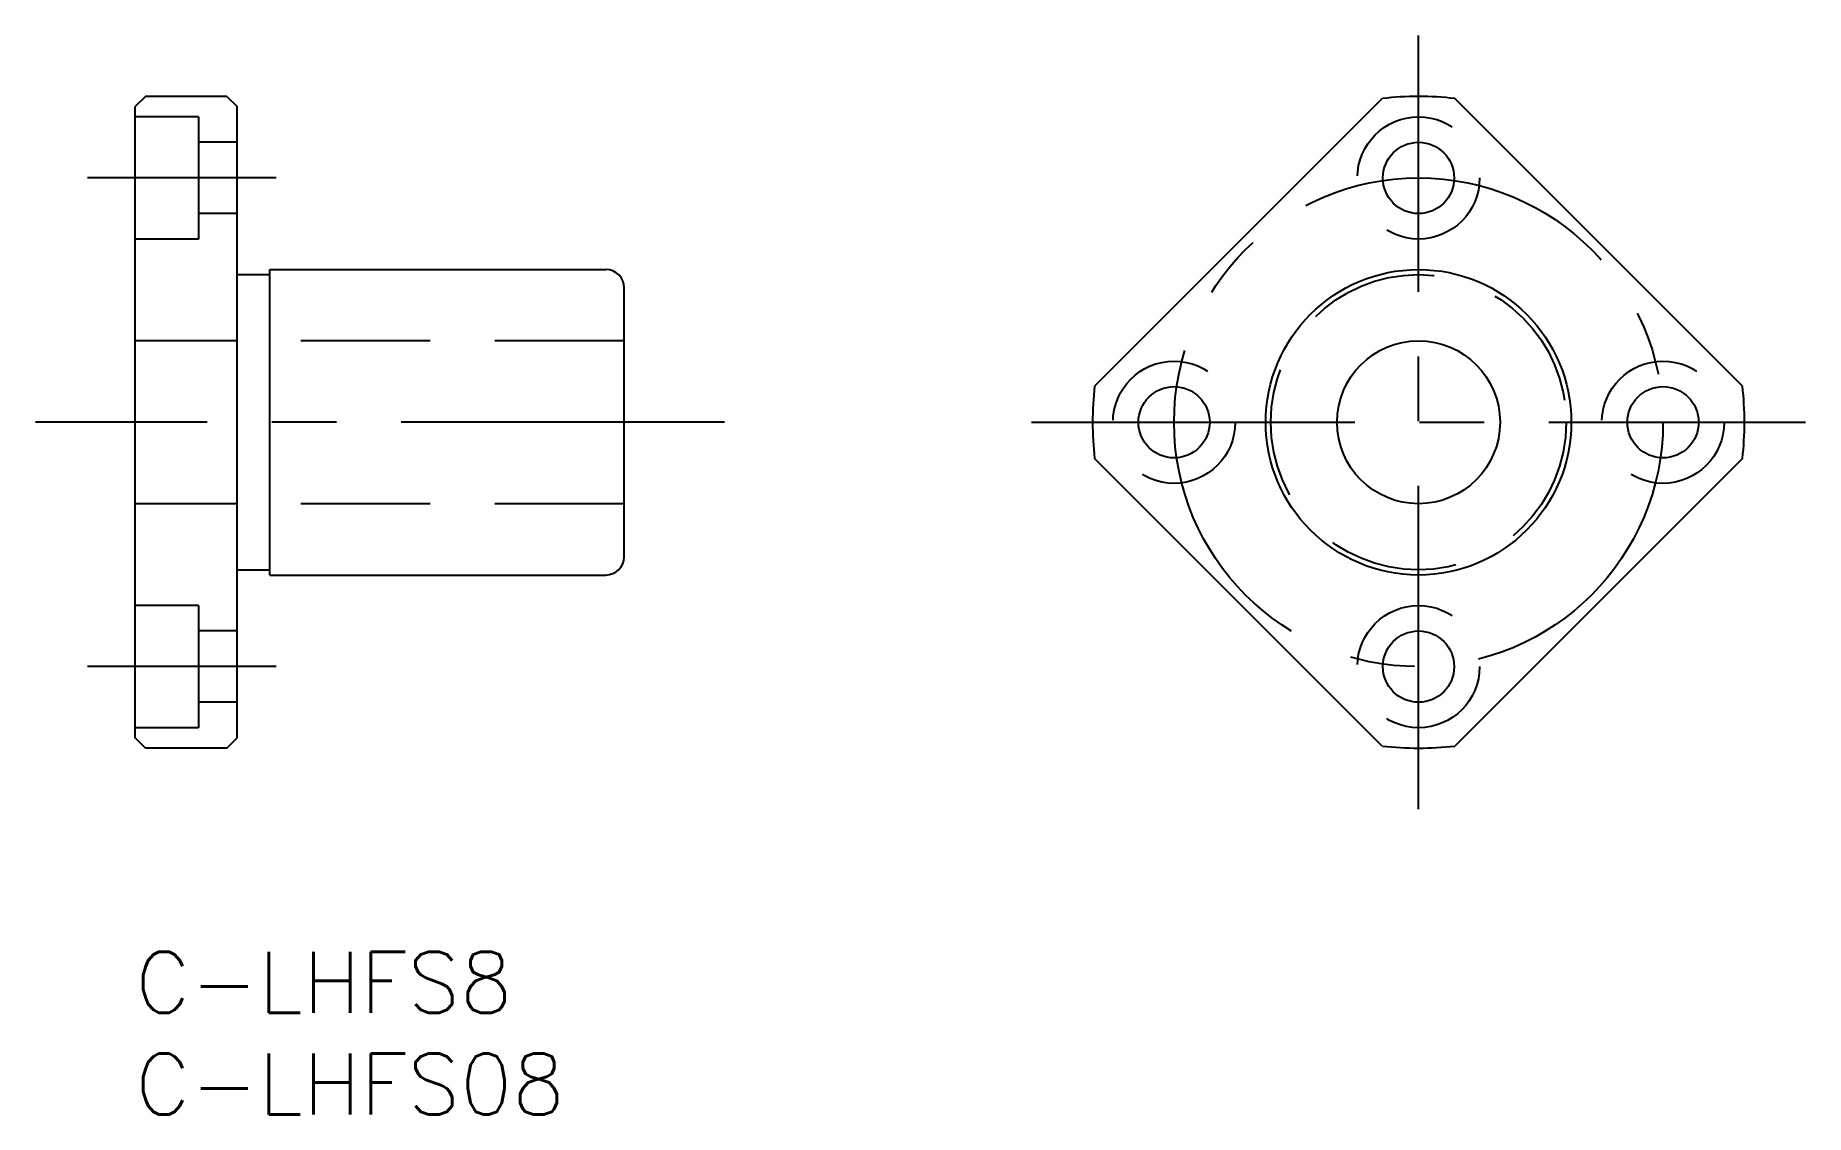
# Model space of a CAD drawing. Extents: x -4.9 to 82, y -8 to 45.
import ezdxf

# ---------------------------------------------------------------- set-up
doc = ezdxf.new("R2010")
doc.units = 0
doc.header["$LTSCALE"] = 0.5
doc.linetypes.add('CENTER', pattern=[50.8, 31.75, -6.35, 6.35, -6.35])
doc.linetypes.add('DASHED', pattern=[19.05, 12.7, -6.35])
for name, color, linetype in [('MSM_CENTER', 1, 'CENTER'), ('MSM_CONTINUOUS', 7, 'CONTINUOUS'), ('MSM_DASHED', 4, 'DASHED'), ('MSM_PART_NUMBER', 7, 'CONTINUOUS')]:
    doc.layers.add(name, color=color, linetype=linetype)
doc.styles.get("Standard").update_dxf_attribs({"font": 'txt.shx', "height": 1, "bigfont": 'bigfont.shx'})

# ---------------------------------------------------------------- blocks, each defined once
blk = doc.blocks.new('*U26')
at = {"layer": 'MSM_PART_NUMBER'}
blk.add_text('C-LHFS8', height=3, dxfattribs=at).set_placement((0, -3))
blk = doc.blocks.new('*U27')
at = {"layer": 'MSM_PART_NUMBER'}
blk.add_text('C-LHFS08', height=3, dxfattribs=at).set_placement((0, -8))

msp = doc.modelspace()

# ---------------------------------------------------------------- linework, layer by layer
at = {"layer": 'MSM_CENTER'}
for p, q in [((62.992, 7), (62.992, 45)), ((6.92, 38), (-2.347, 38)), ((28.933, 26), (-4.9, 26)), ((43.992, 26), (81.992, 26)), ((6.92, 14), (-2.347, 14))]:
    msp.add_line(p, q, dxfattribs=at)
msp.add_circle((62.992, 26), 12, dxfattribs=at)
at = {"layer": 'MSM_CONTINUOUS'}
for p, q in [((0.5, 42), (0, 41.5)), ((4.5, 42), (0.5, 42)), ((4.5, 42), (5, 41.5)), ((61.215, 41.901), (47.091, 27.777)), ((78.893, 27.777), (64.768, 41.901)), ((0, 10.5), (0, 41.5)), ((5, 10.5), (5, 41.5)), ((5, 33.25), (6.6, 33.25)), ((6.6, 33.5), (23.1, 33.5)), ((6.6, 18.5), (6.6, 33.5)), ((24, 19.4), (24, 32.6)), ((61.215, 10.099), (47.091, 24.223)), ((78.893, 24.223), (64.768, 10.099)), ((5, 18.75), (6.6, 18.75)), ((6.6, 18.5), (23.1, 18.5)), ((9.375, 18.5), (9.375, 18.5)), ((13.75, 18.5), (13.75, 18.5)), ((0.5, 10), (0, 10.5)), ((4.5, 10), (5, 10.5)), ((4.5, 10), (0.5, 10))]:
    msp.add_line(p, q, dxfattribs=at)
for centre, radius in [((62.992, 38), 1.75), ((62.992, 26), 7.5), ((62.992, 26), 4), ((50.992, 26), 1.75), ((74.992, 26), 1.75), ((62.992, 14), 1.75)]:
    msp.add_circle(centre, radius, dxfattribs=at)
for centre, radius, start, end in [((62.992, 26), 16, 83.62483, 96.37517), ((23.1, 32.6), 0.9, 0, 90), ((62.992, 26), 16, 173.62483, 186.37517), ((62.992, 26), 16, 353.62483, 6.37517), ((23.1, 19.4), 0.9, 270, 0), ((62.992, 26), 16, 263.62483, 276.37517)]:
    msp.add_arc(centre, radius, start, end, dxfattribs=at)
at = {"layer": 'MSM_DASHED'}
for p, q in [((3.1, 41), (0, 41)), ((3.1, 41), (3.1, 35)), ((5, 39.75), (3.1, 39.75)), ((5, 36.25), (3.1, 36.25)), ((3.1, 35), (0, 35)), ((24, 30), (0, 30)), ((24, 22), (0, 22)), ((3.1, 17), (0, 17)), ((3.1, 17), (3.1, 11)), ((5, 15.75), (3.1, 15.75)), ((5, 12.25), (3.1, 12.25)), ((3.1, 11), (0, 11))]:
    msp.add_line(p, q, dxfattribs=at)
for centre, radius in [((62.992, 38), 3), ((62.992, 26), 7.25), ((50.992, 26), 3), ((74.992, 26), 3), ((62.992, 14), 3)]:
    msp.add_circle(centre, radius, dxfattribs=at)

# ---------------------------------------------------------------- block references
at = {"layer": 'MSM_CONTINUOUS'}
for name in ['*U26', '*U27']:
    msp.add_blockref(name, (0, 0), dxfattribs=at)

doc.saveas('drawing.dxf')
